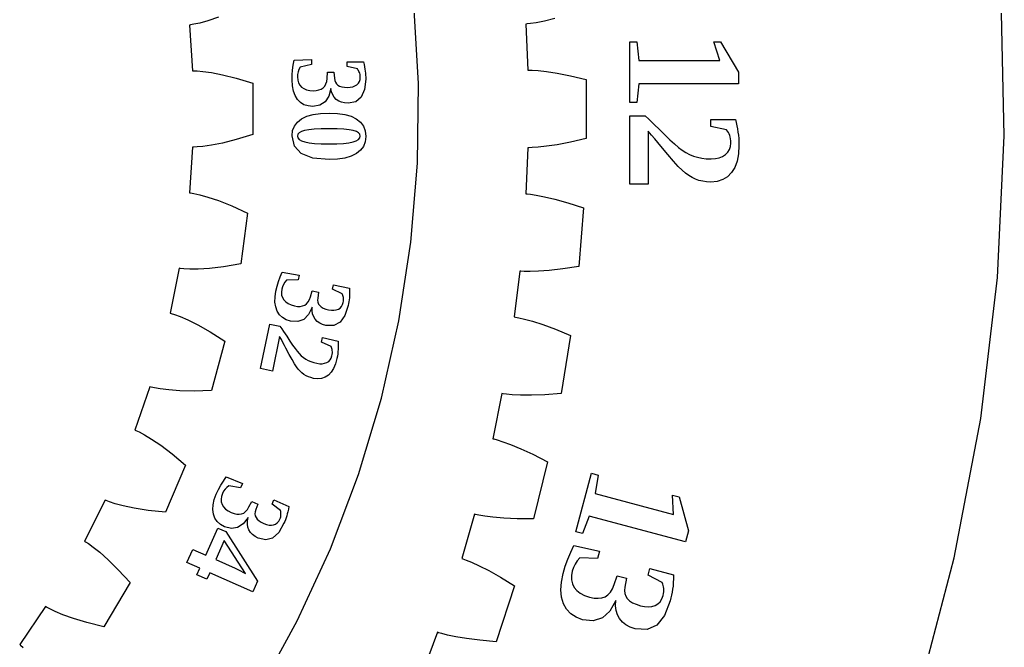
# Model space of a CAD drawing. Header units: metres. Extents: x -322 to 194, y -258 to 258.
# Drawn here: x 68.8 to 193.6, y -68.3 to 11.3 of the extents above; entities that cross this region are included whole.
import ezdxf

# ---------------------------------------------------------------- set-up
doc = ezdxf.new("R2010")
doc.units = ezdxf.units.M

msp = doc.modelspace()

# ---------------------------------------------------------------- linework, layer by layer
for p, q in [((193.637, -3.41534), (193.248, 14.5648)), ((119.344, 3.21663), (118.768, 13.2777)), ((93.9896, 11.6292), (92.6438, 11.1774)), ((136.653, 11.4425), (135.316, 11.1288)), ((90.437, 10.6494), (90.2909, 10.6309)), ((90.2909, 10.6309), (90.6792, 4.8307)), ((90.8755, 10.7249), (90.437, 10.6494)), ((91.609, 10.8892), (90.8755, 10.7249)), ((92.6438, 11.1774), (91.609, 10.8892)), ((133.113, 10.7659), (132.967, 10.7542)), ((132.967, 10.7542), (133.198, 4.92882)), ((133.551, 10.8164), (133.113, 10.7659)), ((134.284, 10.9291), (133.551, 10.8164)), ((135.316, 11.1288), (134.284, 10.9291)), ((146.16, 0.82085), (146.16, 8.50185)), ((146.16, 8.50185), (147.036, 8.50185)), ((147.036, 8.50185), (147.281, 6.13884)), ((157.56, 6.13884), (156.784, 8.49184)), ((156.784, 8.49184), (157.65, 8.49184)), ((157.65, 8.49184), (159.92, 4.64084)), ((103.585, 6.17921), (105.79, 6.26022)), ((105.79, 6.26022), (105.79, 5.63622)), ((103.382, 4.92796), (103.467, 5.55441)), ((103.467, 5.55441), (103.585, 6.17921)), ((104.331, 5.28322), (104.186, 4.98485)), ((105.79, 5.63622), (104.331, 5.28322)), ((110.299, 5.37122), (110.299, 5.96121)), ((110.299, 5.96121), (112.367, 5.96121)), ((111.614, 5.07922), (110.299, 5.37122)), ((111.677, 4.97272), (111.614, 5.07922)), ((112.367, 5.96121), (112.448, 5.62715)), ((112.448, 5.62715), (112.514, 5.31697)), ((112.514, 5.31697), (112.565, 5.03065)), ((112.565, 5.03065), (112.6, 4.76822)), ((147.281, 6.13884), (157.56, 6.13884)), ((90.6792, 4.8307), (90.8265, 4.83189)), ((90.8265, 4.83189), (91.2711, 4.81549)), ((91.2711, 4.81549), (92.0199, 4.75037)), ((92.0199, 4.75037), (93.0839, 4.60271)), ((93.0839, 4.60271), (94.478, 4.33427)), ((94.478, 4.33427), (96.2212, 3.90051)), ((96.2212, 3.90051), (98.3372, 3.24792)), ((103.314, 3.67021), (103.331, 4.29991)), ((103.331, 4.29991), (103.382, 4.92796)), ((104.02, 4.36784), (103.999, 4.04922)), ((103.999, 4.04922), (104.032, 3.66122)), ((104.083, 4.67972), (104.02, 4.36784)), ((104.186, 4.98485), (104.083, 4.67972)), ((107.706, 3.48735), (107.757, 3.87222)), ((107.757, 3.87222), (107.805, 4.65923)), ((107.805, 4.65923), (108.626, 4.65923)), ((108.626, 4.65923), (108.68, 3.90022)), ((108.68, 3.90022), (108.724, 3.61797)), ((111.738, 4.86322), (111.677, 4.97272)), ((111.797, 4.75072), (111.738, 4.86322)), ((111.854, 4.63522), (111.797, 4.75072)), ((111.903, 4.50996), (111.854, 4.63522)), ((111.938, 4.36823), (111.903, 4.50996)), ((111.959, 4.20998), (111.938, 4.36823)), ((111.939, 3.73822), (111.966, 4.03522)), ((111.966, 4.03522), (111.959, 4.20998)), ((112.658, 3.77821), (112.519, 2.44034)), ((112.6, 4.76822), (112.626, 4.5181)), ((112.626, 4.5181), (112.644, 4.26971)), ((112.644, 4.26971), (112.655, 4.02309)), ((112.655, 4.02309), (112.658, 3.77821)), ((133.198, 4.92882), (133.345, 4.92871)), ((133.345, 4.92871), (133.786, 4.91324)), ((133.786, 4.91324), (134.526, 4.85916)), ((134.526, 4.85916), (135.57, 4.74203)), ((135.57, 4.74203), (136.927, 4.53552)), ((136.927, 4.53552), (138.608, 4.21072)), ((138.608, 4.21072), (140.626, 3.73512)), ((159.92, 4.64084), (159.92, 3.19484)), ((98.3372, 3.24792), (98.3372, -3.24794)), ((103.357, 2.92346), (103.314, 3.67021)), ((103.486, 2.26321), (103.357, 2.92346)), ((104.032, 3.66122), (104.131, 3.31822)), ((104.131, 3.31822), (104.296, 3.02022)), ((104.296, 3.02022), (104.527, 2.76721)), ((104.527, 2.76721), (104.817, 2.56554)), ((104.817, 2.56554), (105.159, 2.42146)), ((106.729, 2.39871), (107.021, 2.51434)), ((107.021, 2.51434), (107.264, 2.67622)), ((107.264, 2.67622), (107.46, 2.88934)), ((107.46, 2.88934), (107.607, 3.15971)), ((107.607, 3.15971), (107.706, 3.48735)), ((108.226, 2.60522), (107.979, 1.60246)), ((108.322, 2.17703), (108.226, 2.60522)), ((108.724, 3.61797), (108.812, 3.37521)), ((108.812, 3.37521), (108.946, 3.17197)), ((108.946, 3.17197), (109.124, 3.00822)), ((109.124, 3.00822), (109.352, 2.88222)), ((109.352, 2.88222), (109.63, 2.79222)), ((109.63, 2.79222), (109.96, 2.73822)), ((109.96, 2.73822), (110.34, 2.72021)), ((110.34, 2.72021), (110.7, 2.74165)), ((110.7, 2.74165), (111.018, 2.80597)), ((111.018, 2.80597), (111.296, 2.91316)), ((111.296, 2.91316), (111.532, 3.06322)), ((111.532, 3.06322), (111.722, 3.25221)), ((111.722, 3.25221), (111.858, 3.47722)), ((111.858, 3.47722), (111.939, 3.73822)), ((119.217, -6.86014), (119.344, 3.21663)), ((140.626, 3.73512), (140.626, -3.73514)), ((147.281, 3.19484), (147.036, 0.82085)), ((159.92, 3.19484), (147.281, 3.19484)), ((103.701, 1.68947), (103.486, 2.26321)), ((104.001, 1.20222), (103.701, 1.68947)), ((105.159, 2.42146), (105.554, 2.33504)), ((105.554, 2.33504), (106.001, 2.30621)), ((106.001, 2.30621), (106.389, 2.32935)), ((106.389, 2.32935), (106.729, 2.39871)), ((107.979, 1.60246), (107.514, 0.88621)), ((108.471, 1.80147), (108.322, 2.17703)), ((108.674, 1.47853), (108.471, 1.80147)), ((108.931, 1.20822), (108.674, 1.47853)), ((112.099, 1.48473), (111.401, 0.91135)), ((112.519, 2.44034), (112.099, 1.48473)), ((104.38, 0.81328), (104.001, 1.20222)), ((104.828, 0.53546), (104.38, 0.81328)), ((105.346, 0.36877), (104.828, 0.53546)), ((105.934, 0.31322), (105.346, 0.36877)), ((106.832, 0.45647), (105.934, 0.31322)), ((107.514, 0.88621), (106.832, 0.45647)), ((109.238, 0.99472), (108.931, 1.20822)), ((109.589, 0.84222), (109.238, 0.99472)), ((109.984, 0.75072), (109.589, 0.84222)), ((110.422, 0.72022), (109.984, 0.75072)), ((111.401, 0.91135), (110.422, 0.72022)), ((147.036, 0.82085), (146.16, 0.82085)), ((104.518, -1.26097), (105.188, -0.94072)), ((105.188, -0.94072), (105.995, -0.71198)), ((105.995, -0.71198), (106.939, -0.57472)), ((106.939, -0.57472), (108.02, -0.52898)), ((108.02, -0.52898), (109.08, -0.57472)), ((109.08, -0.57472), (110.007, -0.71198)), ((110.007, -0.71198), (110.802, -0.94072)), ((110.802, -0.94072), (111.464, -1.26097)), ((146.16, -9.53598), (146.16, -0.87598)), ((146.16, -0.87598), (148.085, -0.87598)), ((148.085, -0.87598), (148.542, -1.30573)), ((103.39, -2.75647), (103.615, -2.16998)), ((103.615, -2.16998), (103.991, -1.67148)), ((103.991, -1.67148), (104.518, -1.26097)), ((111.464, -1.26097), (111.987, -1.67491)), ((111.987, -1.67491), (112.36, -2.18373)), ((112.36, -2.18373), (112.584, -2.78741)), ((148.542, -1.30573), (148.975, -1.71898)), ((148.975, -1.71898), (149.383, -2.11572)), ((149.383, -2.11572), (149.767, -2.49597)), ((149.767, -2.49597), (150.53, -3.25623)), ((156.439, -2.22098), (156.439, -1.33498)), ((156.439, -1.33498), (159.546, -1.33498)), ((158.415, -2.65898), (156.439, -2.22098)), ((159.546, -1.33498), (159.634, -1.74023)), ((159.634, -1.74023), (159.715, -2.14098)), ((159.715, -2.14098), (159.789, -2.53723)), ((98.3372, -3.24794), (96.2212, -3.90051)), ((103.314, -3.43098), (103.39, -2.75647)), ((103.609, -4.73648), (103.314, -3.43098)), ((104.049, -3.21486), (103.992, -3.44498)), ((103.992, -3.44498), (104.051, -3.6796)), ((104.221, -3.01947), (104.049, -3.21486)), ((104.051, -3.6796), (104.227, -3.88147)), ((104.505, -2.85886), (104.221, -3.01947)), ((104.904, -2.73297), (104.505, -2.85886)), ((105.442, -2.63805), (104.904, -2.73297)), ((106.14, -2.57022), (105.442, -2.63805)), ((107, -2.52954), (106.14, -2.57022)), ((108.02, -2.51598), (107, -2.52954)), ((109.025, -2.5293), (108.02, -2.51598)), ((109.87, -2.56923), (109.025, -2.5293)), ((110.556, -2.63579), (109.87, -2.56923)), ((111.081, -2.72897), (110.556, -2.63579)), ((111.472, -2.85397), (111.081, -2.72897)), ((111.75, -3.01498), (111.472, -2.85397)), ((111.743, -3.88522), (111.916, -3.68204)), ((111.918, -3.21198), (111.75, -3.01498)), ((111.916, -3.68204), (111.973, -3.44498)), ((111.973, -3.44498), (111.918, -3.21198)), ((112.584, -2.78741), (112.658, -3.48598)), ((112.658, -3.48598), (112.585, -4.16129)), ((140.626, -3.73514), (138.608, -4.21072)), ((148.903, -3.33253), (148.462, -2.83197)), ((148.462, -2.83197), (148.462, -9.53598)), ((149.321, -3.81523), (148.903, -3.33253)), ((150.53, -3.25623), (151.206, -3.90698)), ((158.539, -2.82079), (158.415, -2.65898)), ((158.647, -2.99023), (158.539, -2.82079)), ((158.738, -3.16728), (158.647, -2.99023)), ((158.812, -3.35197), (158.738, -3.16728)), ((158.87, -3.55641), (158.812, -3.35197)), ((158.912, -3.79272), (158.87, -3.55641)), ((159.789, -2.53723), (159.856, -2.92897)), ((159.856, -2.92897), (159.912, -3.32755)), ((159.912, -3.32755), (159.952, -3.74323)), ((159.952, -3.74323), (159.976, -4.17604)), ((192.772, -21.3789), (193.637, -3.41534)), ((90.6792, -4.83072), (90.2909, -10.6309)), ((90.8265, -4.83191), (90.6792, -4.83072)), ((91.2711, -4.81551), (90.8265, -4.83191)), ((92.0199, -4.75037), (91.2711, -4.81551)), ((93.0839, -4.60271), (92.0199, -4.75037)), ((94.478, -4.33429), (93.0839, -4.60271)), ((96.2212, -3.90051), (94.478, -4.33429)), ((104.491, -5.66898), (103.609, -4.73648)), ((104.227, -3.88147), (104.519, -4.0506)), ((104.519, -4.0506), (104.928, -4.18698)), ((104.928, -4.18698), (105.473, -4.29242)), ((105.473, -4.29242), (106.169, -4.36772)), ((106.169, -4.36772), (107.019, -4.41292)), ((107.019, -4.41292), (108.02, -4.42798)), ((108.02, -4.42798), (109, -4.4131)), ((109, -4.4131), (109.832, -4.36848)), ((109.832, -4.36848), (110.515, -4.2941)), ((110.515, -4.2941), (111.05, -4.18997)), ((111.05, -4.18997), (111.454, -4.05453)), ((111.454, -4.05453), (111.743, -3.88522)), ((112.363, -4.75023), (111.995, -5.25279)), ((112.585, -4.16129), (112.363, -4.75023)), ((133.198, -4.92883), (132.967, -10.7542)), ((133.345, -4.92873), (133.198, -4.92883)), ((133.786, -4.91325), (133.345, -4.92873)), ((134.526, -4.85916), (133.786, -4.91325)), ((135.57, -4.74203), (134.526, -4.85916)), ((136.927, -4.53554), (135.57, -4.74203)), ((138.608, -4.21072), (136.927, -4.53554)), ((149.714, -4.28004), (149.321, -3.81523)), ((150.083, -4.72697), (149.714, -4.28004)), ((150.951, -5.77779), (150.083, -4.72697)), ((151.206, -3.90698), (151.797, -4.44823)), ((151.797, -4.44823), (152.301, -4.87997)), ((152.301, -4.87997), (152.767, -5.2318)), ((158.774, -5.16798), (158.902, -4.78673)), ((158.902, -4.78673), (158.945, -4.36098)), ((158.937, -4.06091), (158.912, -3.79272)), ((158.945, -4.36098), (158.937, -4.06091)), ((159.984, -4.62598), (159.926, -5.68561)), ((159.976, -4.17604), (159.984, -4.62598)), ((105.962, -6.22847), (104.491, -5.66898)), ((108.02, -6.41498), (105.962, -6.22847)), ((110.024, -6.22847), (109.091, -6.36835)), ((110.82, -5.99535), (110.024, -6.22847)), ((111.478, -5.66898), (110.82, -5.99535)), ((111.995, -5.25279), (111.478, -5.66898)), ((151.689, -6.63823), (150.951, -5.77779)), ((152.767, -5.2318), (153.24, -5.53323)), ((153.24, -5.53323), (153.723, -5.78429)), ((153.723, -5.78429), (154.213, -5.98497)), ((154.213, -5.98497), (154.725, -6.13898)), ((154.725, -6.13898), (155.271, -6.24898)), ((156.995, -6.30322), (157.471, -6.20198)), ((157.471, -6.20198), (157.893, -6.03323)), ((157.893, -6.03323), (158.261, -5.79698)), ((158.261, -5.79698), (158.56, -5.50473)), ((158.56, -5.50473), (158.774, -5.16798)), ((159.926, -5.68561), (159.752, -6.61348)), ((109.091, -6.36835), (108.02, -6.41498)), ((118.387, -16.9035), (119.217, -6.86014)), ((152.297, -7.30829), (151.689, -6.63823)), ((152.775, -7.78798), (152.297, -7.30829)), ((155.271, -6.24898), (155.851, -6.31497)), ((155.851, -6.31497), (156.466, -6.33698)), ((156.466, -6.33698), (156.995, -6.30322)), ((159.462, -7.40961), (159.056, -8.07397)), ((159.752, -6.61348), (159.462, -7.40961)), ((153.191, -8.14709), (152.775, -7.78798)), ((153.613, -8.45448), (153.191, -8.14709)), ((154.04, -8.7101), (153.613, -8.45448)), ((154.473, -8.91397), (154.04, -8.7101)), ((158.543, -8.59767), (157.932, -8.97173)), ((159.056, -8.07397), (158.543, -8.59767)), ((148.462, -9.53598), (146.16, -9.53598)), ((154.921, -9.07016), (154.473, -8.91397)), ((155.395, -9.18173), (154.921, -9.07016)), ((155.892, -9.24866), (155.395, -9.18173)), ((156.415, -9.27098), (155.892, -9.24866)), ((157.222, -9.19617), (156.415, -9.27098)), ((157.932, -8.97173), (157.222, -9.19617)), ((90.2909, -10.6309), (90.437, -10.6494)), ((90.437, -10.6494), (90.8755, -10.7249)), ((90.8755, -10.7249), (91.609, -10.8892)), ((91.609, -10.8892), (92.6438, -11.1774)), ((92.6438, -11.1774), (93.9896, -11.6292)), ((132.967, -10.7542), (133.113, -10.7659)), ((133.113, -10.7659), (133.551, -10.8164)), ((133.551, -10.8164), (134.284, -10.9291)), ((134.284, -10.9291), (135.316, -11.1288)), ((135.316, -11.1288), (136.653, -11.4425)), ((93.9896, -11.6292), (95.6595, -12.2915)), ((95.6595, -12.2915), (97.6697, -13.2203)), ((136.653, -11.4425), (138.302, -11.8998)), ((138.302, -11.8998), (140.276, -12.5342)), ((97.6697, -13.2203), (96.8038, -19.6582)), ((140.276, -12.5342), (139.682, -19.9809)), ((116.859, -26.8645), (118.387, -16.9035)), ((96.8038, -19.6582), (94.6197, -20.0229)), ((89.0031, -20.2061), (87.8452, -25.9028)), ((89.149, -20.2269), (89.0031, -20.2061)), ((89.5918, -20.2699), (89.149, -20.2269)), ((90.3427, -20.3052), (89.5918, -20.2699)), ((91.4168, -20.3007), (90.3427, -20.3052)), ((92.8342, -20.2205), (91.4168, -20.3007)), ((94.6197, -20.0229), (92.8342, -20.2205)), ((101.814, -21.2767), (102.06, -20.6902)), ((102.06, -20.6902), (104.234, -21.0694)), ((104.234, -21.0694), (104.104, -21.6798)), ((132.183, -20.5807), (131.49, -26.3692)), ((132.33, -20.5922), (132.183, -20.5807)), ((132.771, -20.6119), (132.33, -20.5922)), ((133.512, -20.6167), (132.771, -20.6119)), ((134.563, -20.5829), (133.512, -20.6167)), ((135.932, -20.4849), (134.563, -20.5829)), ((137.633, -20.2947), (135.932, -20.4849)), ((139.682, -19.9809), (137.633, -20.2947)), ((101.421, -22.4756), (101.601, -21.8719)), ((101.601, -21.8719), (101.814, -21.2767)), ((102.235, -22.2603), (102.109, -22.5524)), ((102.4, -21.9834), (102.235, -22.2603)), ((102.604, -21.7218), (102.4, -21.9834)), ((104.104, -21.6798), (102.604, -21.7218)), ((108.46, -22.8765), (108.582, -22.2994)), ((108.582, -22.2994), (110.605, -22.7294)), ((190.655, -39.2383), (192.772, -21.3789)), ((101.16, -23.8274), (101.274, -23.0881)), ((101.274, -23.0881), (101.421, -22.4756)), ((102.022, -22.8598), (101.974, -23.2461)), ((101.974, -23.2461), (101.999, -23.6022)), ((101.999, -23.6022), (102.098, -23.9279)), ((102.109, -22.5524), (102.022, -22.8598)), ((105.662, -23.8142), (105.872, -23.0544)), ((105.872, -23.0544), (106.675, -23.2251)), ((106.675, -23.2251), (106.57, -23.9787)), ((109.685, -23.4355), (108.46, -22.8765)), ((109.725, -23.5528), (109.685, -23.4355)), ((109.762, -23.6726), (109.725, -23.5528)), ((109.796, -23.7949), (109.762, -23.6726)), ((110.604, -23.6805), (110.585, -23.9447)), ((110.614, -23.3899), (110.604, -23.6805)), ((110.605, -22.7294), (110.614, -23.0729)), ((110.614, -23.0729), (110.614, -23.3899)), ((101.149, -24.5), (101.16, -23.8274)), ((101.24, -25.1059), (101.149, -24.5)), ((102.098, -23.9279), (102.271, -24.2233)), ((102.271, -24.2233), (102.513, -24.4809)), ((102.513, -24.4809), (102.818, -24.6931)), ((102.818, -24.6931), (103.187, -24.8597)), ((103.187, -24.8597), (103.618, -24.9809)), ((104.659, -24.9893), (104.931, -24.8816)), ((104.931, -24.8816), (105.166, -24.7138)), ((105.166, -24.7138), (105.366, -24.4799)), ((105.366, -24.4799), (105.532, -24.1801)), ((105.532, -24.1801), (105.662, -23.8142)), ((106.57, -23.9787), (106.554, -24.2638)), ((106.554, -24.2638), (106.59, -24.5196)), ((106.59, -24.5196), (106.678, -24.7462)), ((106.678, -24.7462), (106.819, -24.9436)), ((106.819, -24.9436), (107.015, -25.114)), ((109.59, -25.0531), (109.724, -24.8148)), ((109.724, -24.8148), (109.812, -24.5299)), ((109.828, -23.9197), (109.796, -23.7949)), ((109.812, -24.5299), (109.842, -24.3575)), ((109.85, -24.0524), (109.828, -23.9197)), ((109.842, -24.3575), (109.854, -24.1983)), ((109.854, -24.1983), (109.85, -24.0524)), ((110.436, -24.9252), (110.021, -26.2047)), ((110.483, -24.6849), (110.436, -24.9252)), ((110.524, -24.4414), (110.483, -24.6849)), ((110.558, -24.1947), (110.524, -24.4414)), ((110.585, -23.9447), (110.558, -24.1947)), ((87.8452, -25.9028), (87.9876, -25.9406)), ((87.9876, -25.9406), (88.4121, -26.0739)), ((88.4121, -26.0739), (89.1171, -26.3345)), ((101.432, -25.645), (101.24, -25.1059)), ((101.722, -26.1041), (101.432, -25.645)), ((102.102, -26.469), (101.722, -26.1041)), ((103.618, -24.9809), (104.003, -25.039)), ((104.003, -25.039), (104.349, -25.0417)), ((104.349, -25.0417), (104.659, -24.9893)), ((105.406, -26.0803), (104.802, -26.6843)), ((105.857, -25.151), (105.406, -26.0803)), ((105.861, -25.5896), (105.857, -25.151)), ((105.929, -25.988), (105.861, -25.5896)), ((106.06, -26.3462), (105.929, -25.988)), ((107.015, -25.114), (107.269, -25.2599)), ((107.269, -25.2599), (107.58, -25.3813)), ((107.58, -25.3813), (107.949, -25.4781)), ((107.949, -25.4781), (108.304, -25.5318)), ((108.304, -25.5318), (108.629, -25.5351)), ((108.629, -25.5351), (108.923, -25.4879)), ((108.923, -25.4879), (109.186, -25.3904)), ((109.186, -25.3904), (109.411, -25.245)), ((109.411, -25.245), (109.59, -25.0531)), ((110.021, -26.2047), (109.412, -27.0523)), ((89.1171, -26.3345), (90.1043, -26.7581)), ((90.1043, -26.7581), (91.3779, -27.3852)), ((91.3779, -27.3852), (92.9446, -28.2642)), ((99.3161, -32.913), (100.515, -27.2749)), ((100.515, -27.2749), (101.769, -27.5415)), ((102.574, -26.7397), (102.102, -26.469)), ((103.137, -26.9162), (102.574, -26.7397)), ((104.046, -26.9629), (103.137, -26.9162)), ((104.802, -26.6843), (104.046, -26.9629)), ((106.256, -26.6641), (106.06, -26.3462)), ((106.511, -26.9367), (106.256, -26.6641)), ((106.823, -27.1588), (106.511, -26.9367)), ((107.19, -27.3303), (106.823, -27.1588)), ((107.613, -27.4514), (107.19, -27.3303)), ((108.61, -27.4679), (107.613, -27.4514)), ((109.412, -27.0523), (108.61, -27.4679)), ((114.639, -36.6946), (116.859, -26.8645)), ((131.49, -26.3692), (131.634, -26.3926)), ((131.634, -26.3926), (132.067, -26.4777)), ((132.067, -26.4777), (132.789, -26.6483)), ((132.789, -26.6483), (133.802, -26.9294)), ((133.802, -26.9294), (135.109, -27.3482)), ((135.109, -27.3482), (136.717, -27.9352)), ((92.9446, -28.2642), (94.813, -29.4526)), ((101.769, -27.5415), (102.007, -27.8845)), ((102.007, -27.8845), (102.232, -28.2135)), ((102.232, -28.2135), (102.444, -28.5284)), ((102.444, -28.5284), (102.642, -28.8292)), ((136.717, -27.9352), (138.634, -28.7243)), ((94.813, -29.4526), (93.0969, -35.7177)), ((101.743, -28.8672), (100.816, -33.2317)), ((101.962, -29.2542), (101.743, -28.8672)), ((102.168, -29.6263), (101.962, -29.2542)), ((102.36, -29.9833), (102.168, -29.6263)), ((102.642, -28.8292), (103.034, -29.4299)), ((103.034, -29.4299), (103.385, -29.9474)), ((103.385, -29.9474), (103.695, -30.3816)), ((107.036, -29.576), (107.158, -28.9989)), ((108.261, -30.1351), (107.036, -29.576)), ((107.158, -28.9989), (109.181, -29.4289)), ((109.182, -29.7051), (109.18, -29.9773)), ((109.181, -29.4289), (109.182, -29.7051)), ((138.634, -28.7243), (137.451, -36.1003)), ((102.539, -30.3254), (102.36, -29.9833)), ((102.959, -31.1301), (102.539, -30.3254)), ((103.321, -31.7927), (102.959, -31.1301)), ((103.695, -30.3816), (103.964, -30.7327)), ((103.964, -30.7327), (104.219, -31.0263)), ((104.219, -31.0263), (104.486, -31.2883)), ((108.319, -30.2574), (108.261, -30.1351)), ((108.366, -30.3825), (108.319, -30.2574)), ((108.401, -30.5103), (108.366, -30.3825)), ((108.37, -31.3155), (108.406, -31.1193)), ((108.424, -30.6409), (108.401, -30.5103)), ((108.406, -31.1193), (108.427, -30.9414)), ((108.433, -30.782), (108.424, -30.6409)), ((108.427, -30.9414), (108.433, -30.782)), ((109.112, -31.0529), (109.067, -31.3382)), ((109.143, -30.7767), (109.112, -31.0529)), ((109.162, -30.5095), (109.143, -30.7767)), ((109.173, -30.2454), (109.162, -30.5095)), ((109.18, -29.9773), (109.173, -30.2454)), ((103.625, -32.3134), (103.321, -31.7927)), ((103.871, -32.6921), (103.625, -32.3134)), ((104.486, -31.2883), (104.765, -31.5187)), ((104.765, -31.5187), (105.057, -31.7175)), ((105.057, -31.7175), (105.37, -31.8886)), ((105.37, -31.8886), (105.711, -32.0359)), ((105.711, -32.0359), (106.081, -32.1593)), ((106.081, -32.1593), (106.479, -32.2589)), ((106.479, -32.2589), (106.829, -32.3103)), ((106.829, -32.3103), (107.153, -32.3102)), ((107.153, -32.3102), (107.452, -32.2587)), ((107.452, -32.2587), (107.725, -32.1558)), ((107.725, -32.1558), (107.961, -32.0072)), ((107.961, -32.0072), (108.147, -31.8176)), ((108.147, -31.8176), (108.283, -31.587)), ((108.283, -31.587), (108.37, -31.3155)), ((108.826, -32.3143), (108.584, -32.8942)), ((109.01, -31.6325), (108.826, -32.3143)), ((109.067, -31.3382), (109.01, -31.6325)), ((100.816, -33.2317), (99.3161, -32.913)), ((104.092, -32.9834), (103.871, -32.6921)), ((104.325, -33.2418), (104.092, -32.9834)), ((104.568, -33.4673), (104.325, -33.2418)), ((104.822, -33.6601), (104.568, -33.4673)), ((105.093, -33.8241), (104.822, -33.6601)), ((108.284, -33.3723), (107.928, -33.7487)), ((108.584, -32.8942), (108.284, -33.3723)), ((105.386, -33.9624), (105.093, -33.8241)), ((105.701, -34.0751), (105.386, -33.9624)), ((106.039, -34.1621), (105.701, -34.0751)), ((106.577, -34.2254), (106.039, -34.1621)), ((107.07, -34.1776), (106.577, -34.2254)), ((107.521, -34.0187), (107.07, -34.1776)), ((107.928, -33.7487), (107.521, -34.0187)), ((85.2927, -35.221), (83.3859, -40.7125)), ((85.4345, -35.261), (85.2927, -35.221)), ((85.8676, -35.3627), (85.4345, -35.261)), ((86.6071, -35.4977), (85.8676, -35.3627)), ((87.6723, -35.6364), (86.6071, -35.4977)), ((89.0877, -35.7458), (87.6723, -35.6364)), ((90.8836, -35.788), (89.0877, -35.7458)), ((93.0969, -35.7177), (90.8836, -35.788)), ((129.928, -36.1024), (128.777, -41.8176)), ((130.073, -36.1255), (129.928, -36.1024)), ((130.511, -36.1802), (130.073, -36.1255)), ((131.25, -36.2439), (130.511, -36.1802)), ((137.451, -36.1003), (135.383, -36.2503)), ((111.739, -46.346), (114.639, -36.6946)), ((132.3, -36.2937), (131.25, -36.2439)), ((133.672, -36.3048), (132.3, -36.2937)), ((135.383, -36.2503), (133.672, -36.3048)), ((187.297, -56.9065), (190.655, -39.2383)), ((83.3859, -40.7125), (83.522, -40.7689)), ((83.522, -40.7689), (83.9249, -40.9576)), ((83.9249, -40.9576), (84.5889, -41.3099)), ((84.5889, -41.3099), (85.5108, -41.8612)), ((85.5108, -41.8612), (86.6894, -42.6526)), ((128.777, -41.8176), (128.919, -41.8523)), ((128.919, -41.8523), (129.344, -41.9716)), ((129.344, -41.9716), (130.05, -42.199)), ((130.05, -42.199), (131.037, -42.5596)), ((86.6894, -42.6526), (88.125, -43.7325)), ((131.037, -42.5596), (132.307, -43.081)), ((132.307, -43.081), (133.863, -43.7939)), ((88.125, -43.7325), (89.8184, -45.1593)), ((133.863, -43.7939), (135.712, -44.7329)), ((135.712, -44.7329), (133.946, -51.9915)), ((89.8184, -45.1593), (87.2825, -51.1398)), ((94.2874, -47.7159), (94.6196, -47.178)), ((94.6196, -47.178), (94.982, -46.6554)), ((94.982, -46.6554), (97.0293, -47.4783)), ((108.173, -55.7715), (111.739, -46.346)), ((139.302, -53.6248), (141.29, -46.2055)), ((141.29, -46.2055), (142.136, -46.4323)), ((142.136, -46.4323), (141.761, -48.7781)), ((93.7139, -48.8373), (93.9855, -48.2689)), ((93.9855, -48.2689), (94.2874, -47.7159)), ((94.6424, -48.487), (94.4939, -48.7697)), ((94.8262, -48.2274), (94.6424, -48.487)), ((95.045, -47.9909), (94.8262, -48.2274)), ((95.2991, -47.7774), (95.045, -47.9909)), ((96.7755, -48.0483), (95.2991, -47.7774)), ((97.0293, -47.4783), (96.7755, -48.0483)), ((79.6142, -49.6073), (76.9923, -54.7957)), ((79.7493, -49.6659), (79.6142, -49.6073)), ((80.165, -49.8244), (79.7493, -49.6659)), ((80.8799, -50.0568), (80.165, -49.8244)), ((93.2986, -50.1925), (93.4494, -49.537)), ((93.4494, -49.537), (93.7139, -48.8373)), ((94.3662, -49.1375), (94.3169, -49.4911)), ((94.3169, -49.4911), (94.3461, -49.8303)), ((94.3461, -49.8303), (94.4539, -50.1552)), ((94.4939, -48.7697), (94.3662, -49.1375)), ((97.855, -50.4599), (98.2189, -49.7605)), ((98.2189, -49.7605), (98.9689, -50.0944)), ((100.787, -50.1244), (101.027, -49.5854)), ((101.027, -49.5854), (102.916, -50.4265)), ((141.761, -48.7781), (151.69, -51.4385)), ((151.69, -51.4385), (151.549, -48.9649)), ((151.549, -48.9649), (152.386, -49.189)), ((152.386, -49.189), (153.582, -53.4963)), ((81.9171, -50.3362), (80.8799, -50.0568)), ((83.3053, -50.6333), (81.9171, -50.3362)), ((85.0796, -50.9145), (83.3053, -50.6333)), ((87.2825, -51.1398), (85.0796, -50.9145)), ((93.2613, -50.804), (93.2986, -50.1925)), ((93.3377, -51.3714), (93.2613, -50.804)), ((94.4539, -50.1552), (94.6369, -50.4575)), ((94.6369, -50.4575), (94.8913, -50.7284)), ((94.8913, -50.7284), (95.2169, -50.968)), ((95.2169, -50.968), (95.6138, -51.1763)), ((95.6138, -51.1763), (95.9777, -51.3129)), ((97.1834, -51.2368), (97.4279, -51.0497)), ((97.4279, -51.0497), (97.6518, -50.7907)), ((97.6518, -50.7907), (97.855, -50.4599)), ((98.6342, -51.0851), (98.6161, -51.3428)), ((98.7096, -50.8097), (98.6342, -51.0851)), ((98.9689, -50.0944), (98.7096, -50.8097)), ((101.869, -50.926), (100.787, -50.1244)), ((101.884, -51.0489), (101.869, -50.926)), ((101.895, -51.1738), (101.884, -51.0489)), ((101.903, -51.3006), (101.895, -51.1738)), ((102.788, -51.0746), (102.718, -51.3568)), ((102.854, -50.7645), (102.788, -51.0746)), ((102.916, -50.4265), (102.854, -50.7645)), ((93.5252, -51.8806), (93.3377, -51.3714)), ((93.8216, -52.3166), (93.5252, -51.8806)), ((94.2269, -52.6796), (93.8216, -52.3166)), ((95.9777, -51.3129), (96.3163, -51.3878)), ((96.3163, -51.3878), (96.6298, -51.4008)), ((96.6298, -51.4008), (96.9182, -51.352)), ((96.9182, -51.352), (97.1834, -51.2368)), ((97.7681, -51.8081), (97.1337, -52.6233)), ((97.6643, -52.6417), (97.6808, -52.2379)), ((97.6808, -52.2379), (97.7681, -51.8081)), ((98.6161, -51.3428), (98.6556, -51.5828)), ((98.6556, -51.5828), (98.7524, -51.8052)), ((98.7524, -51.8052), (98.9086, -52.0127)), ((98.9086, -52.0127), (99.1263, -52.2081)), ((99.1263, -52.2081), (99.4055, -52.3915)), ((99.4055, -52.3915), (99.7461, -52.5629)), ((101.44, -52.4886), (101.621, -52.2832)), ((101.621, -52.2832), (101.766, -52.0229)), ((101.766, -52.0229), (101.831, -51.8604)), ((101.831, -51.8604), (101.876, -51.7073)), ((101.876, -51.7073), (101.902, -51.5636)), ((101.902, -51.5636), (101.908, -51.4292)), ((101.908, -51.4292), (101.903, -51.3006)), ((102.39, -52.314), (102.294, -52.5392)), ((102.481, -52.0843), (102.39, -52.314)), ((102.565, -51.85), (102.481, -52.0843)), ((102.644, -51.6112), (102.565, -51.85)), ((102.718, -51.3568), (102.644, -51.6112)), ((126.447, -51.3959), (124.845, -57.0015)), ((126.589, -51.4305), (126.447, -51.3959)), ((127.022, -51.5197), (126.589, -51.4305)), ((127.753, -51.642), (127.022, -51.5197)), ((128.795, -51.775), (127.753, -51.642)), ((130.163, -51.8951), (128.795, -51.775)), ((131.873, -51.9768), (130.163, -51.8951)), ((133.946, -51.9915), (131.873, -51.9768)), ((140.999, -51.6218), (140.148, -53.8515)), ((153.208, -54.893), (140.999, -51.6218)), ((92.3673, -56.5824), (93.8979, -53.1447)), ((93.8979, -53.1447), (94.9073, -53.5941)), ((94.7411, -52.9693), (94.2269, -52.6796)), ((95.6203, -53.2039), (94.7411, -52.9693)), ((94.9073, -53.5941), (98.9556, -59.8802)), ((96.4178, -53.0886), (95.6203, -53.2039)), ((97.1337, -52.6233), (96.4178, -53.0886)), ((97.7187, -53.0194), (97.6643, -52.6417)), ((97.8439, -53.3711), (97.7187, -53.0194)), ((98.0371, -53.6908), (97.8439, -53.3711)), ((99.7461, -52.5629), (100.083, -52.6894)), ((100.083, -52.6894), (100.4, -52.7601)), ((100.4, -52.7601), (100.697, -52.7751)), ((100.697, -52.7751), (100.975, -52.7344)), ((100.975, -52.7344), (101.225, -52.6389)), ((101.225, -52.6389), (101.44, -52.4886)), ((102.294, -52.5392), (101.622, -53.7045)), ((140.148, -53.8515), (139.302, -53.6248)), ((153.582, -53.4963), (153.208, -54.893)), ((76.9923, -54.7957), (77.1197, -54.8697)), ((77.1197, -54.8697), (77.4939, -55.1104)), ((94.7097, -54.7387), (93.6371, -57.1477)), ((97.397, -58.8962), (94.7097, -54.7387)), ((98.2955, -53.9728), (98.0371, -53.6908)), ((98.619, -54.2169), (98.2955, -53.9728)), ((99.0075, -54.4233), (98.619, -54.2169)), ((99.9789, -54.6466), (99.0075, -54.4233)), ((100.851, -54.407), (99.9789, -54.6466)), ((101.622, -53.7045), (100.851, -54.407)), ((77.4939, -55.1104), (78.105, -55.5481)), ((78.105, -55.5481), (78.9452, -56.2174)), ((89.9879, -57.5207), (90.7302, -55.8535)), ((90.7302, -55.8535), (92.3673, -56.5824)), ((103.958, -64.9254), (108.173, -55.7715)), ((138.648, -56.2093), (139.064, -55.3487)), ((139.064, -55.3487), (142.293, -56.0878)), ((142.293, -56.0878), (142.051, -56.9938)), ((78.9452, -56.2174), (80.0078, -57.1587)), ((80.0078, -57.1587), (81.2867, -58.4203)), ((93.6371, -57.1477), (96.1064, -58.2471)), ((124.845, -57.0015), (124.984, -57.0474)), ((124.984, -57.0474), (125.398, -57.2001)), ((125.398, -57.2001), (126.084, -57.4829)), ((137.963, -57.9772), (138.282, -57.0854)), ((138.282, -57.0854), (138.648, -56.2093)), ((139.47, -57.3151), (139.201, -57.7175)), ((139.797, -56.9387), (139.47, -57.3151)), ((142.051, -56.9938), (139.797, -56.9387)), ((182.716, -74.2975), (187.297, -56.9065)), ((81.2867, -58.4203), (82.7747, -60.0602)), ((91.625, -58.2496), (89.9879, -57.5207)), ((91.2557, -59.0791), (91.625, -58.2496)), ((96.1064, -58.2471), (96.4481, -58.4039)), ((96.4481, -58.4039), (96.7771, -58.5644)), ((96.7771, -58.5644), (97.0934, -58.7285)), ((126.084, -57.4829), (127.039, -57.9208)), ((127.039, -57.9208), (128.264, -58.5415)), ((128.264, -58.5415), (129.759, -59.3757)), ((137.694, -58.8846), (137.963, -57.9772)), ((138.835, -58.6004), (138.732, -59.1759)), ((138.989, -58.1459), (138.835, -58.6004)), ((139.201, -57.7175), (138.989, -58.1459)), ((148.47, -59.1248), (148.699, -58.269)), ((148.699, -58.269), (151.7, -59.0732)), ((92.5255, -59.6445), (91.2557, -59.0791)), ((92.8948, -58.815), (92.5255, -59.6445)), ((98.3487, -61.2432), (92.8948, -58.815)), ((97.0934, -58.7285), (97.397, -58.8962)), ((98.9556, -59.8802), (98.3487, -61.2432)), ((129.759, -59.3757), (131.526, -60.4586)), ((137.465, -59.985), (137.694, -58.8846)), ((138.732, -59.1759), (138.741, -59.7116)), ((138.741, -59.7116), (138.862, -60.2074)), ((144.179, -60.3065), (144.553, -59.1832)), ((144.553, -59.1832), (145.744, -59.5023)), ((145.744, -59.5023), (145.528, -60.6256)), ((150.265, -60.0594), (148.47, -59.1248)), ((151.688, -59.5892), (151.663, -60.065)), ((151.7, -59.0732), (151.688, -59.5892)), ((82.7747, -60.0602), (79.4644, -65.6492)), ((131.526, -60.4586), (129.189, -67.554)), ((137.394, -60.993), (137.465, -59.985)), ((137.481, -61.9086), (137.394, -60.993)), ((138.862, -60.2074), (139.096, -60.6632)), ((139.096, -60.6632), (139.436, -61.068)), ((139.436, -61.068), (139.873, -61.4093)), ((143.685, -61.2829), (143.955, -60.8455)), ((143.955, -60.8455), (144.179, -60.3065)), ((145.528, -60.6256), (145.481, -61.0514)), ((145.481, -61.0514), (145.515, -61.4377)), ((150.316, -60.2388), (150.265, -60.0594)), ((150.362, -60.4216), (150.316, -60.2388)), ((150.404, -60.6078), (150.362, -60.4216)), ((150.442, -60.7973), (150.404, -60.6078)), ((150.464, -60.9983), (150.442, -60.7973)), ((150.46, -61.2178), (150.464, -60.9983)), ((151.575, -60.896), (151.515, -61.2687)), ((151.625, -60.5006), (151.575, -60.896)), ((151.663, -60.065), (151.625, -60.5006)), ((137.725, -62.7318), (137.481, -61.9086)), ((139.873, -61.4093), (140.407, -61.6872)), ((140.407, -61.6872), (141.04, -61.9015)), ((141.04, -61.9015), (141.608, -62.0176)), ((141.608, -62.0176), (142.124, -62.0482)), ((142.124, -62.0482), (142.589, -61.9933)), ((142.589, -61.9933), (143.003, -61.8528)), ((143.003, -61.8528), (143.367, -61.6187)), ((143.367, -61.6187), (143.685, -61.2829)), ((144.365, -62.3286), (143.617, -63.6877)), ((144.336, -62.9866), (144.365, -62.3286)), ((145.515, -61.4377), (145.631, -61.7847)), ((145.631, -61.7847), (145.828, -62.0922)), ((145.828, -62.0922), (146.11, -62.364)), ((146.11, -62.364), (146.481, -62.6035)), ((149.996, -62.4799), (150.216, -62.1327)), ((150.216, -62.1327), (150.371, -61.7121)), ((150.371, -61.7121), (150.429, -61.4557)), ((150.429, -61.4557), (150.46, -61.2178)), ((151.274, -62.3548), (150.551, -64.2421)), ((151.364, -61.9981), (151.274, -62.3548)), ((151.444, -61.6361), (151.364, -61.9981)), ((151.515, -61.2687), (151.444, -61.6361)), ((72.0687, -63.1084), (68.7788, -67.901)), ((72.1948, -63.1845), (72.0687, -63.1084)), ((72.5858, -63.3969), (72.1948, -63.1845)), ((73.2633, -63.7225), (72.5858, -63.3969)), ((138.12, -63.4422), (137.725, -62.7318)), ((138.658, -64.0184), (138.12, -63.4422)), ((144.407, -63.5895), (144.336, -62.9866)), ((144.578, -64.1373), (144.407, -63.5895)), ((146.481, -62.6035), (146.941, -62.8107)), ((146.941, -62.8107), (147.489, -62.9856)), ((147.489, -62.9856), (148.021, -63.0947)), ((148.021, -63.0947), (148.51, -63.1258)), ((148.51, -63.1258), (148.956, -63.0788)), ((148.956, -63.0788), (149.36, -62.9538)), ((149.36, -62.9538), (149.71, -62.7536)), ((149.71, -62.7536), (149.996, -62.4799)), ((74.254, -64.1377), (73.2633, -63.7225)), ((75.5902, -64.6172), (74.254, -64.1377)), ((77.3112, -65.1324), (75.5902, -64.6172)), ((99.1153, -73.7629), (103.958, -64.9254)), ((139.34, -64.4604), (138.658, -64.0184)), ((140.166, -64.7681), (139.34, -64.4604)), ((141.518, -64.9074), (140.166, -64.7681)), ((142.668, -64.5473), (141.518, -64.9074)), ((143.617, -63.6877), (142.668, -64.5473)), ((144.848, -64.6299), (144.578, -64.1373)), ((145.211, -65.0598), (144.848, -64.6299)), ((150.551, -64.2421), (149.568, -65.4655)), ((79.4644, -65.6492), (77.3112, -65.1324)), ((145.663, -65.4183), (145.211, -65.0598)), ((146.202, -65.7053), (145.663, -65.4183)), ((146.829, -65.9207), (146.202, -65.7053)), ((148.328, -66.0251), (146.829, -65.9207)), ((149.568, -65.4655), (148.328, -66.0251)), ((121.761, -66.3645), (119.719, -71.8251)), ((121.901, -66.4102), (121.761, -66.3645)), ((122.324, -66.5336), (121.901, -66.4102)), ((123.044, -66.7136), (122.324, -66.5336)), ((124.072, -66.929), (123.044, -66.7136)), ((125.426, -67.1574), (124.072, -66.929)), ((127.124, -67.3746), (125.426, -67.1574)), ((129.189, -67.554), (127.124, -67.3746)), ((68.7788, -67.901), (68.8951, -67.9913)), ((68.8951, -67.9913), (69.2339, -68.2798))]:
    msp.add_line(p, q)

doc.saveas('drawing.dxf')
